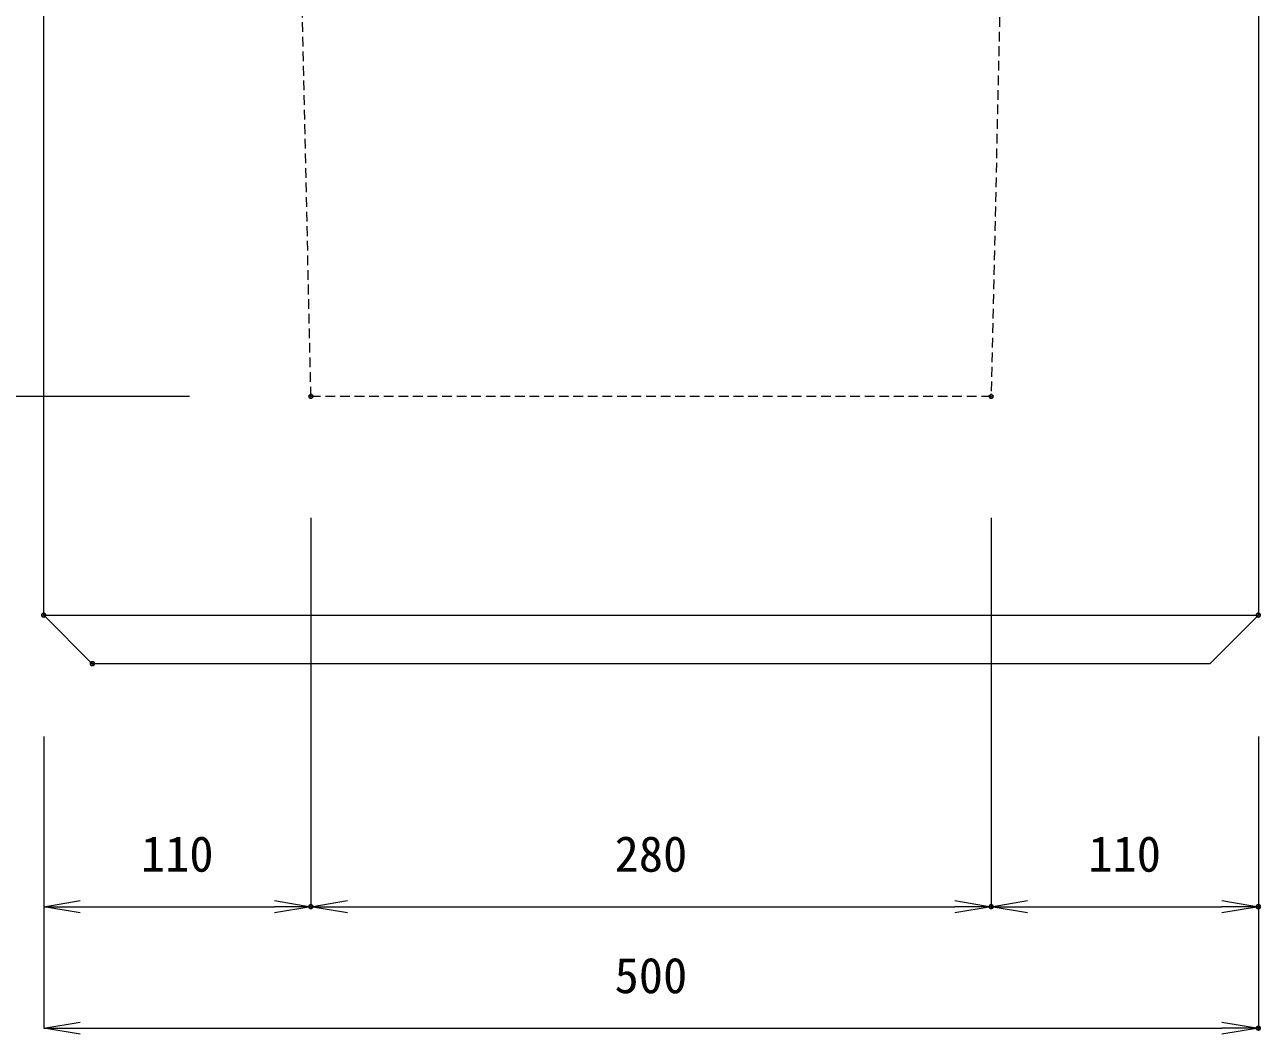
# Model space of a CAD drawing. Units: millimetres, scale not verified. Extents: x -7780 to -3890, y -1420 to 1420.
# Drawn here: x -7317 to -6808, y -659 to -244 of the extents above; entities that cross this region are included whole.
import ezdxf
from ezdxf.enums import TextEntityAlignment as Align

# ---------------------------------------------------------------- set-up
doc = ezdxf.new("R2010")
doc.units = ezdxf.units.MM
doc.header["$LTSCALE"] = 8
doc.header["$PDMODE"] = 32
doc.header["$PDSIZE"] = 1.6
doc.linetypes.add('USER1', pattern=[0.75, 0.5, -0.25])
for name, color, linetype, lineweight in [('0-3_KIJUN', 7, 'Continuous', 18), ('0-5_SUNPO', 3, 'Continuous', 18), ('0-B__0-0_0', 7, 'Continuous', 18)]:
    doc.layers.add(name, color=color, linetype=linetype, lineweight=lineweight)
doc.layers.add('0-C__0-2_DEFPOINTS', color=7, linetype='Continuous')
doc.styles.add('ＭＳ ゴシック', font='')
doc.styles.get('ＭＳ ゴシック').set_extended_font_data('MS Gothic')

# ---------------------------------------------------------------- blocks, each defined once
blk = doc.blocks.new('_OPEN')
at = {"layer": '0-B__0-0_0'}
blk.add_line((0, 0), (-1, 0), dxfattribs=at)
blk.add_lwpolyline([(-1, 0.1667), (0, 0), (-1, -0.1667)], dxfattribs=at)
blk = doc.blocks.new('_D9')
at = {"layer": '0-5_SUNPO'}
for p, q in [((670.906, 1202.13), (370.906, 1202.13)), ((370.906, 1187.13), (370.906, 1038.13)), ((530.906, 1023.13), (370.906, 1023.13))]:
    blk.add_line(p, q, dxfattribs=at)
at = {"layer": '0-C__0-2_DEFPOINTS'}
for p in [(720.906, 1202.13), (370.906, 1023.13), (580.906, 1023.13)]:
    blk.add_point(p, dxfattribs=at)
at = {"layer": '0-5_SUNPO', "xscale": 15, "yscale": 15}
for p, rotation in [((370.906, 1202.13), 90), ((370.906, 1023.13), 270)]:
    blk.add_blockref('_OPEN', p, dxfattribs=dict(at, rotation=rotation))
at = {"layer": '0-5_SUNPO', "color": 7, "style": 'ＭＳ ゴシック'}
blk.add_text('179', height=14.66, rotation=90, dxfattribs=at).set_placement((360.906, 1097.63), align=Align.BOTTOM_LEFT)
blk = doc.blocks.new('_D10')
at = {"layer": '0-5_SUNPO'}
for p, q in [((530.906, 1023.13), (370.906, 1023.13)), ((370.906, 1008.13), (370.906, 928.13)), ((440.906, 913.13), (370.906, 913.13))]:
    blk.add_line(p, q, dxfattribs=at)
at = {"layer": '0-C__0-2_DEFPOINTS'}
for p in [(580.906, 1023.13), (370.906, 913.13), (490.906, 913.13)]:
    blk.add_point(p, dxfattribs=at)
at = {"layer": '0-5_SUNPO', "xscale": 15, "yscale": 15}
for p, rotation in [((370.906, 1023.13), 90), ((370.906, 913.13), 270)]:
    blk.add_blockref('_OPEN', p, dxfattribs=dict(at, rotation=rotation))
at = {"layer": '0-5_SUNPO', "color": 7, "style": 'ＭＳ ゴシック'}
blk.add_text('110', height=14.66, rotation=90, dxfattribs=at).set_placement((360.906, 953.13), align=Align.BOTTOM_LEFT)
blk = doc.blocks.new('_D11')
at = {"layer": '0-5_SUNPO'}
for p, q in [((420.906, 1487.13), (320.906, 1487.13)), ((320.906, 928.13), (320.906, 1472.13)), ((440.906, 913.13), (320.906, 913.13))]:
    blk.add_line(p, q, dxfattribs=at)
at = {"layer": '0-C__0-2_DEFPOINTS'}
for p in [(320.906, 1487.13), (470.906, 1487.13), (490.906, 913.13)]:
    blk.add_point(p, dxfattribs=at)
at = {"layer": '0-5_SUNPO', "xscale": 15, "yscale": 15}
for p, rotation in [((320.906, 1487.13), 90), ((320.906, 913.13), 270)]:
    blk.add_blockref('_OPEN', p, dxfattribs=dict(at, rotation=rotation))
at = {"layer": '0-5_SUNPO', "color": 7, "style": 'ＭＳ ゴシック'}
blk.add_text('574', height=14.66, rotation=90, dxfattribs=at).set_placement((310.906, 1185.13), align=Align.BOTTOM_LEFT)
blk = doc.blocks.new('_D12')
at = {"layer": '0-5_SUNPO'}
for p, q in [((580.906, 973.13), (580.906, 813.13)), ((470.906, 883.13), (470.906, 813.13)), ((485.906, 813.13), (565.906, 813.13))]:
    blk.add_line(p, q, dxfattribs=at)
at = {"layer": '0-C__0-2_DEFPOINTS'}
for p in [(580.906, 1023.13), (470.906, 933.13), (580.906, 813.13)]:
    blk.add_point(p, dxfattribs=at)
at = {"layer": '0-5_SUNPO', "xscale": 15, "yscale": 15, "rotation": 180}
blk.add_blockref('_OPEN', (470.906, 813.13), dxfattribs=at)
at = {"layer": '0-5_SUNPO', "xscale": 15, "yscale": 15}
blk.add_blockref('_OPEN', (580.906, 813.13), dxfattribs=at)
at = {"layer": '0-5_SUNPO', "color": 7, "style": 'ＭＳ ゴシック'}
blk.add_text('110', height=14.66, dxfattribs=at).set_placement((510.906, 823.13), align=Align.BOTTOM_LEFT)
blk = doc.blocks.new('_D13')
at = {"layer": '0-5_SUNPO'}
for p, q in [((580.906, 973.13), (580.906, 813.13)), ((860.906, 973.13), (860.906, 813.13)), ((595.906, 813.13), (845.906, 813.13))]:
    blk.add_line(p, q, dxfattribs=at)
at = {"layer": '0-C__0-2_DEFPOINTS'}
for p in [(580.906, 1023.13), (860.906, 1023.13), (860.906, 813.13)]:
    blk.add_point(p, dxfattribs=at)
at = {"layer": '0-5_SUNPO', "xscale": 15, "yscale": 15, "rotation": 180}
blk.add_blockref('_OPEN', (580.906, 813.13), dxfattribs=at)
at = {"layer": '0-5_SUNPO', "xscale": 15, "yscale": 15}
blk.add_blockref('_OPEN', (860.906, 813.13), dxfattribs=at)
at = {"layer": '0-5_SUNPO', "color": 7, "style": 'ＭＳ ゴシック'}
blk.add_text('280', height=14.66, dxfattribs=at).set_placement((705.906, 823.13), align=Align.BOTTOM_LEFT)
blk = doc.blocks.new('_D14')
at = {"layer": '0-5_SUNPO'}
for p, q in [((860.906, 973.13), (860.906, 813.13)), ((970.906, 883.13), (970.906, 813.13)), ((875.906, 813.13), (955.906, 813.13))]:
    blk.add_line(p, q, dxfattribs=at)
at = {"layer": '0-C__0-2_DEFPOINTS'}
for p in [(860.906, 1023.13), (970.906, 933.13), (970.906, 813.13)]:
    blk.add_point(p, dxfattribs=at)
at = {"layer": '0-5_SUNPO', "xscale": 15, "yscale": 15, "rotation": 180}
blk.add_blockref('_OPEN', (860.906, 813.13), dxfattribs=at)
at = {"layer": '0-5_SUNPO', "xscale": 15, "yscale": 15}
blk.add_blockref('_OPEN', (970.906, 813.13), dxfattribs=at)
at = {"layer": '0-5_SUNPO', "color": 7, "style": 'ＭＳ ゴシック'}
blk.add_text('110', height=14.66, dxfattribs=at).set_placement((900.906, 823.13), align=Align.BOTTOM_LEFT)
blk = doc.blocks.new('_D15')
at = {"layer": '0-5_SUNPO'}
for p, q in [((470.906, 883.13), (470.906, 763.13)), ((970.906, 883.13), (970.906, 763.13)), ((485.906, 763.13), (955.906, 763.13))]:
    blk.add_line(p, q, dxfattribs=at)
at = {"layer": '0-C__0-2_DEFPOINTS'}
for p in [(470.906, 933.13), (970.906, 933.13), (970.906, 763.13)]:
    blk.add_point(p, dxfattribs=at)
at = {"layer": '0-5_SUNPO', "xscale": 15, "yscale": 15, "rotation": 180}
blk.add_blockref('_OPEN', (470.906, 763.13), dxfattribs=at)
at = {"layer": '0-5_SUNPO', "xscale": 15, "yscale": 15}
blk.add_blockref('_OPEN', (970.906, 763.13), dxfattribs=at)
at = {"layer": '0-5_SUNPO', "color": 7, "style": 'ＭＳ ゴシック'}
blk.add_text('500', height=14.66, dxfattribs=at).set_placement((705.906, 773.13), align=Align.BOTTOM_LEFT)

msp = doc.modelspace()

# ---------------------------------------------------------------- linework, layer by layer
at = {"layer": '0-3_KIJUN'}
msp.add_line((-7309.094, -486.87), (-6809.094, -486.87), dxfattribs=at)
msp.add_lwpolyline([(-6956.393, 11.13), (-6872.094, 11.13), (-6869.094, 67.13), (-6809.094, 67.13), (-6809.094, -486.87), (-6829.094, -506.87), (-7289.094, -506.87), (-7309.094, -486.87), (-7309.094, 67.13), (-7249.094, 67.13), (-7246.094, 11.13), (-7161.795, 11.13), (-7154.094, -122.87)], dxfattribs=at)
at = {"layer": '0-3_KIJUN', "linetype": 'USER1'}
msp.add_lwpolyline([(-6909.987, 11.13), (-6919.094, -396.87), (-7199.094, -396.87), (-7208.201, 11.13)], dxfattribs=at)

# ---------------------------------------------------------------- block references
at = {"layer": '0-5_SUNPO'}
for name in ['_D11', '_D9', '_D10', '_D12', '_D13', '_D14', '_D15']:
    msp.add_blockref(name, (-7780, -1420), dxfattribs=at)

doc.saveas('drawing.dxf')
